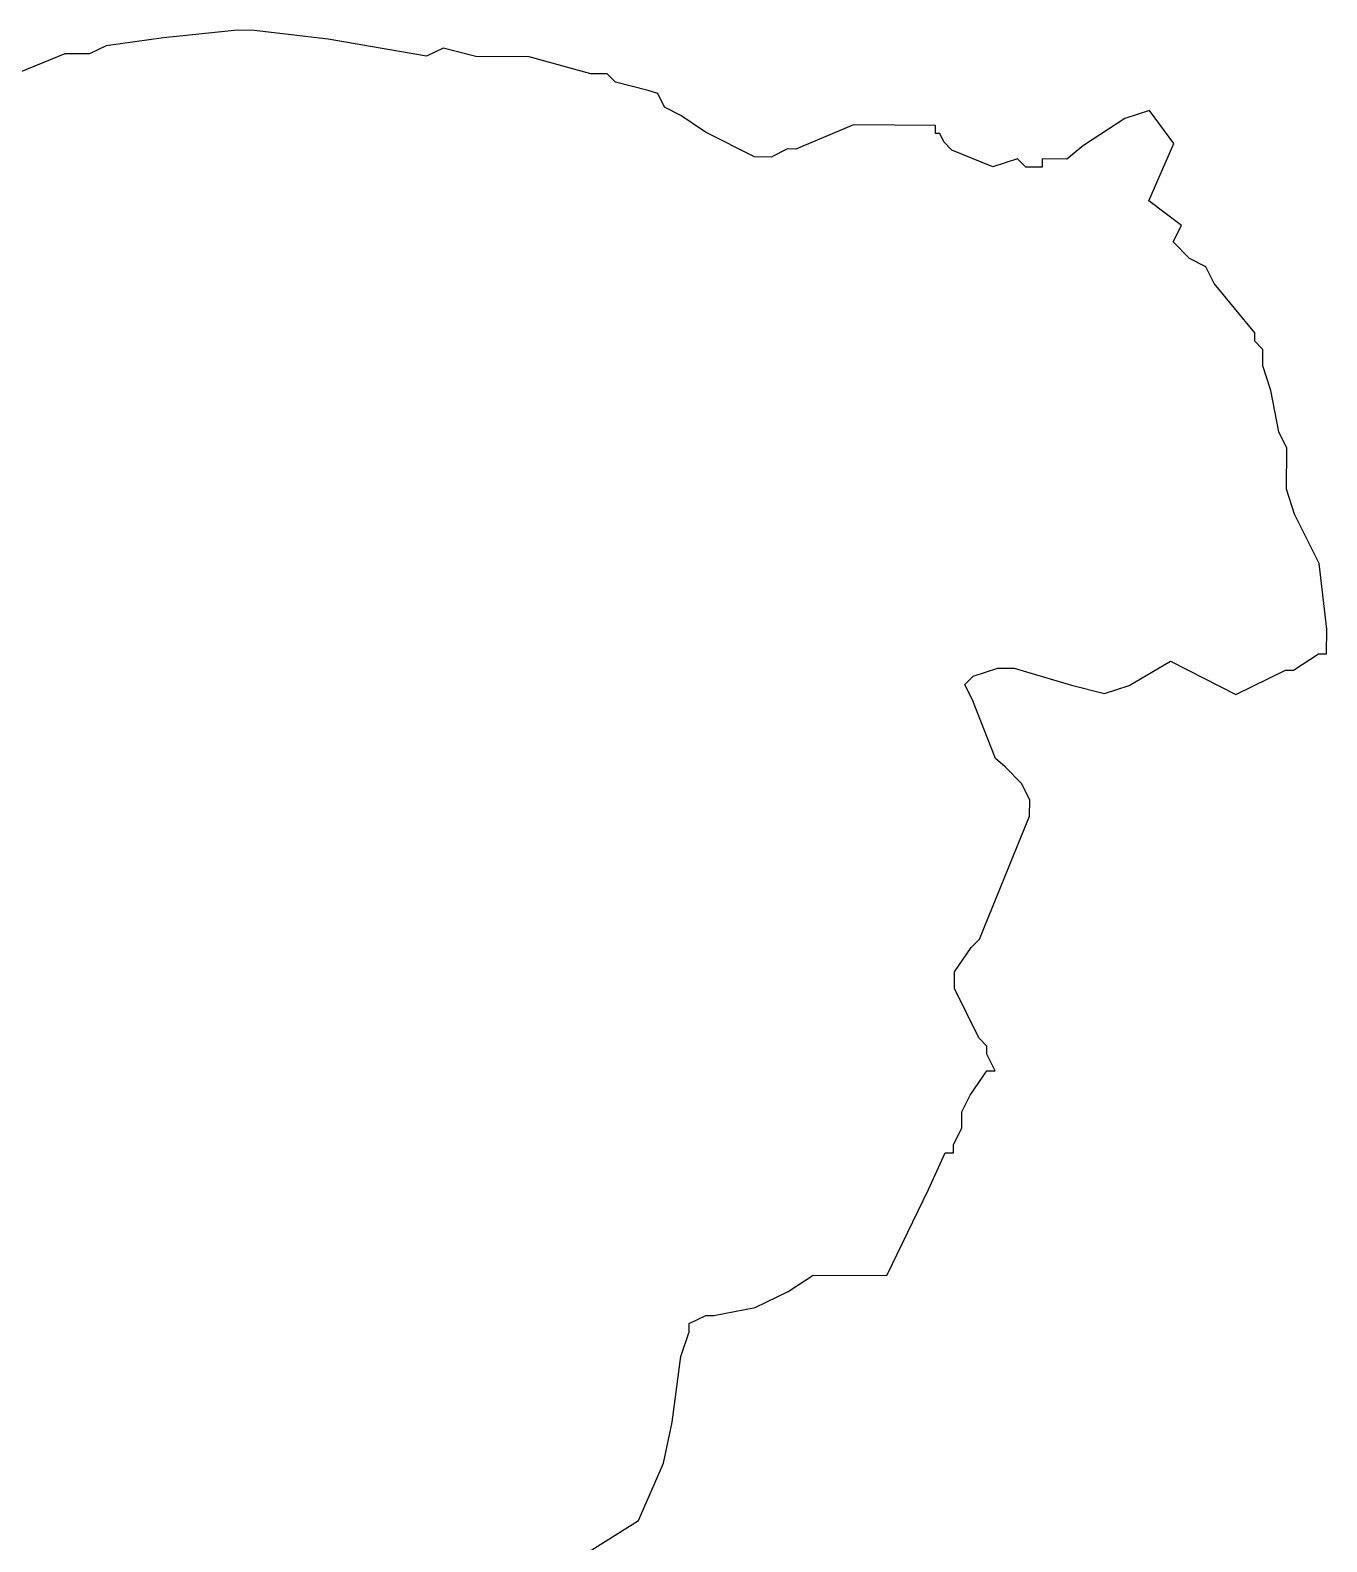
# Model space of a CAD drawing. Header units: metres. Extents: x 330476 to 335573, y 1792854 to 1798006.
# Drawn here: x 333400 to 335573, y 1795439 to 1797973 of the extents above; entities that cross this region are included whole.
import ezdxf

# ---------------------------------------------------------------- set-up
doc = ezdxf.new("R2010")
doc.units = ezdxf.units.M
doc.layers.add('VILLAGE BOUNDRY', color=10, linetype='Continuous')

msp = doc.modelspace()

# ---------------------------------------------------------------- linework, layer by layer
at = {"layer": 'VILLAGE BOUNDRY', "flags": 128}
msp.add_lwpolyline([(334267.5, 1795378.9), (334419.7, 1795474.4), (334461.7, 1795570.5), (334475.9, 1795639.3), (334490.4, 1795749.4), (334504.5, 1795790.7), (334504.6, 1795804.5), (334532.2, 1795818), (334546, 1795818), (334615, 1795831.3), (334670.3, 1795858.4), (334712.6, 1795885.7), (334835.8, 1795884.9), (334905.7, 1796029.1), (334933.6, 1796090.9), (334947.4, 1796090.8), (334947.5, 1796104.6), (334961.5, 1796132.1), (334961.6, 1796159.6), (334975.6, 1796187.1), (335003.4, 1796228.2), (335017.2, 1796228.1), (335003.6, 1796255.8), (335003.7, 1796269.5), (334990, 1796283.4), (334949.3, 1796366.4), (334949.5, 1796393.9), (334977.3, 1796435.1), (334991.2, 1796448.7), (335075.2, 1796654.9), (335075.4, 1796682.4), (335061.8, 1796710), (335034.4, 1796737.8), (335018, 1796751.7), (334980, 1796848.4), (334966.5, 1796876), (334980.3, 1796889.7), (335021.7, 1796903.2), (335049.3, 1796903), (335145.6, 1796874.8), (335200.6, 1796860.7), (335242, 1796874.2), (335311.2, 1796915.1), (335421, 1796859.2), (335504, 1796900), (335517.8, 1796899.9), (335559.3, 1796927.1), (335573, 1796927.1), (335573.3, 1796968.4), (335560.3, 1797078.7), (335519.5, 1797161.6), (335506, 1797203.1), (335506.5, 1797271.9), (335492.9, 1797299.6), (335479.6, 1797368.6), (335466.1, 1797410), (335466.2, 1797437.6), (335452.6, 1797451.4), (335452.7, 1797465.2), (335384.3, 1797548.3), (335370.8, 1797576), (335343.3, 1797590), (335315.9, 1797617.7), (335329.9, 1797645.1), (335275, 1797686.8), (335317, 1797783), (335276.1, 1797838.4), (335234.6, 1797824.9), (335165.4, 1797779.4), (335137.7, 1797756.7), (335096.4, 1797756.9), (335096.3, 1797743.2), (335068.8, 1797743.4), (335055.1, 1797757.2), (335013.6, 1797743.7), (334944.9, 1797771.7), (334931.3, 1797785.6), (334924.5, 1797799.4), (334917.6, 1797799.5), (334917.7, 1797813.2), (334779.9, 1797814.2), (334683.2, 1797773.5), (334669.4, 1797773.6), (334641.7, 1797760), (334614.2, 1797760.2), (334531.8, 1797802.1), (334490.7, 1797829.9), (334463.2, 1797843.9), (334451.9, 1797866.8), (334435.9, 1797871.6), (334380.8, 1797885.8), (334367.1, 1797899.6), (334339.6, 1797899.8), (334236.4, 1797928.1), (334146.9, 1797928.7), (334091.9, 1797942.8), (334064.2, 1797929.2), (333899.1, 1797957.9), (333775.2, 1797972.5), (333747.6, 1797972.7), (333623.5, 1797959.8), (333527, 1797946.6), (333499.4, 1797933), (333458, 1797933.3), (333292.2, 1797865.6)], dxfattribs=at)

doc.saveas('drawing.dxf')
